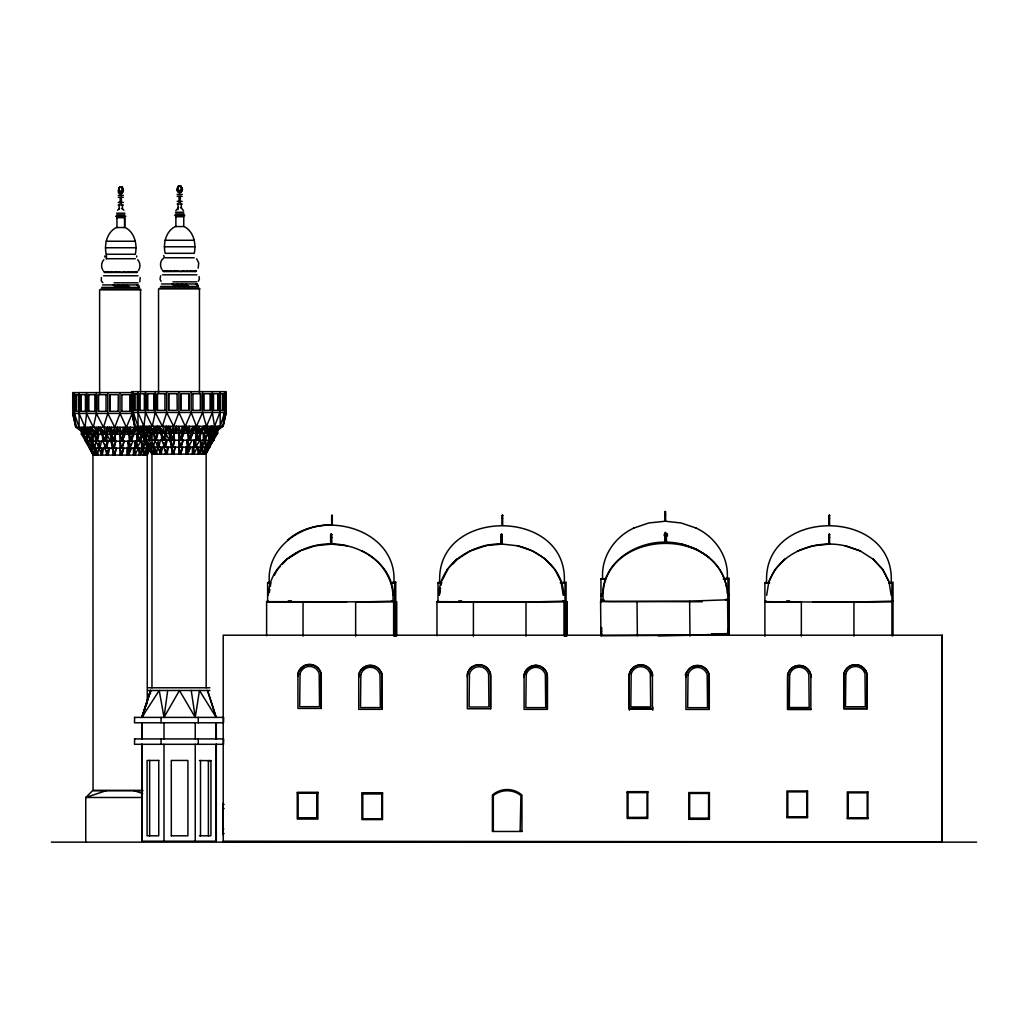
<?xml version="1.0" encoding="UTF-8"?>
<svg xmlns="http://www.w3.org/2000/svg" width="1028" height="1028" viewBox="0 0 1028 1028"><rect width="100%" height="100%" fill="white"/><g stroke="black" fill="none" stroke-linecap="round" stroke-linejoin="round"><path stroke-width="1.5" d="M89.976 438.416L89.976 441.192L94.679 448.131L95.887 441.192M94.19 445.355L94.679 448.131L92.726 441.192L92.726 434.253L91.351 441.192L87.598 434.253M107.426 434.253L107.426 427.314L113.221 441.192L117.41 427.314L122.191 441.192L127.511 427.314L130.993 441.192L137.161 427.314L139.05 441.192L142.211 434.253M123.116 427.314L122.191 441.192L127.511 427.314L130.993 441.192L132.663 435.641M137.148 434.253L137.161 427.314L133.075 434.253M137.251 441.192L137.264 434.253L139.063 428.702M140.836 441.192L140.849 435.641L140.849 441.192L136.84 448.131L135.246 441.192L134.886 455.07L138.42 448.131M148.893 436.065L148.893 440.228L153.583 447.167L154.791 440.228M153.583 447.167L151.643 440.228L151.643 433.289L150.268 440.228L146.503 433.289M166.343 433.289L166.343 426.35L172.139 440.228L176.315 426.35L181.095 440.228L186.428 426.35L189.91 440.228L196.065 426.35L197.967 440.241L204.521 426.35L204.726 433.289L211.948 426.35M182.033 426.35L181.095 440.228L186.428 426.35L189.91 440.228L191.992 433.289L196.065 426.35L195.744 447.167L199.766 440.228L199.766 434.677L199.753 440.228M204.045 426.35L197.98 433.289L198.43 426.35L196.168 433.289L196.168 440.228L196.065 426.35M211.228 433.289L211.241 426.35L206.114 433.289M215.739 433.289L215.739 427.738M217.743 427.738L217.743 433.289L140.361 433.289L144.575 440.228L144.755 436.065M117.398 434.253L117.41 427.314L113.221 441.192L107.426 427.314L104.727 441.192L98.328 427.314L97.275 441.192L90.695 427.314L90.695 434.253M176.302 433.289L176.315 426.35L172.139 440.228L166.343 426.35L163.645 440.228L157.245 426.35L156.179 440.228L149.613 426.35L149.613 433.289M210.599 437.453L210.586 440.228L206.153 447.167L205.382 440.228L205.382 447.167L202.991 454.119L202.31 447.167L202.31 454.119M942.111 842.15L942.239 635.201L223.217 635.201L223.217 842.15M520.129 831.266L520.926 795.531A22.205 22.205 0 0 0 493.324 795.531L493.324 831.266M665.45 536.693L665.296 543.247L666.594 543.221L666.298 536.68A1.619 1.619 0 0 0 666.658 533.712L666.35 533.596A1.298 1.298 0 0 1 666.889 535.575A1.298 1.298 0 0 1 664.82 535.588A1.298 1.298 0 0 1 665.36 533.596L665.026 533.725A1.619 1.619 0 0 0 665.45 536.693L666.298 536.68M146.105 455.07L146.105 450.906L146.336 455.07L149.523 448.131L89.385 448.131L93.162 455.07L93.252 452.294M147.094 452.294L147.004 455.07L150.769 448.131M152.157 451.331L152.067 454.119L148.302 447.167L148.302 444.392M209.686 444.392L209.686 447.167L205.908 454.119L205.998 451.331M205.394 449.943L205.253 454.119L208.98 447.167M89.796 443.967L89.642 448.131L85.375 441.192L145.822 441.192M148.662 444.392L148.559 447.167L144.28 440.228L144.28 437.453M108.325 448.131L108.043 455.07L104.65 448.131M167.243 447.167L166.96 454.119L163.568 447.167L163.555 443.004M137.469 445.355L136.84 448.131L137.264 434.253L139.05 441.192L141.556 434.253L81.443 434.253L85.658 441.192L85.838 437.029M99.241 427.314L104.727 434.253L105.074 427.314M158.145 426.35L163.645 433.289L163.992 426.35M196.387 444.392L195.744 447.167L194.163 440.228L193.804 454.119L197.337 447.167M197.993 454.119L197.993 447.167L199.085 454.119L200.511 447.167L200.511 440.228L201.732 447.167L203.351 440.228L203.351 433.289L204.739 440.228L211.241 426.35L209.738 440.228L213.773 433.289M141.08 431.94L139.063 434.253L139.422 428.702M124.414 434.253L124.992 427.314M183.331 433.289L183.896 426.35L181.095 433.289L178.833 426.35L178.859 454.119M121.021 193.752C114.455 194.202 122.139 182.907 118.978 188.471M121.921 187.083C124.272 188.638 123.784 193.842 120.52 193.752L118.978 191.992L118.773 188.728M122.769 190.129C121.638 194.96 117.115 189.332 120.109 187.083M121.42 187.083C125.544 192.686 115.47 193.136 119.608 187.083M180.838 186.119C185.734 195.346 172.524 193.482 178.525 186.119M180.542 185.875C183.177 187.289 178.435 195.795 177.677 187.764M181.673 189.178L180.838 190.822L179.425 191.182L178.178 189.178L178.654 186.556M180.401 185.85C187.25 191.658 174.58 196.836 178.152 186.556M107.426 427.314L106.488 448.131L102.646 441.192L102.633 435.641M165.971 430.514L165.405 447.167L161.563 440.228L161.55 433.289L159.725 427.738M104.843 255.921L104.843 257.064M95.051 449.519L94.512 455.07L90.413 448.131L90.413 445.355M136.698 257.064L136.698 255.921M153.969 448.555L153.429 454.119L149.33 447.167L149.33 444.392M144.344 452.294L144.074 455.07L148.006 448.131M203.261 451.331L202.991 454.119L206.924 447.167M223.115 426.35L226.211 412.459L226.211 391.642L131.648 391.642L131.648 412.459L134.745 426.35L223.115 426.35L224.605 412.459L224.605 391.642M91.788 442.58L91.171 448.131L86.532 441.192L86.532 438.416M148.328 445.355L147.235 448.131L147.544 445.355M150.538 443.004L150.088 447.167L145.449 440.228L145.449 436.065M206.461 444.392L206.153 447.167L208.864 440.228L208.864 433.289L212.796 426.35L210.354 431.901M86.583 392.606L86.583 413.423L85.041 427.314L79.066 413.423L79.066 392.606M145.501 391.642L145.501 412.459L143.959 426.35L137.983 412.459L137.983 391.642M125.506 227.663C134.822 232.649 137.392 244.6 135.323 254.263L106.218 254.263C104.136 244.6 106.719 232.649 116.035 227.663M184.423 226.7C193.727 231.685 196.309 243.649 194.241 253.312L165.135 253.312C163.054 243.649 165.636 231.685 174.94 226.7M223.513 421.724L223.873 418.64M83.114 434.253L87.406 441.192L88.254 434.253L85.709 428.702M144.614 427.738L147.158 433.289L146.31 440.228L142.031 433.289M208.864 433.289L209.738 440.228L210.085 437.453M207.682 690.482L216.188 717.39L199.471 690.482L195.243 717.39L179.463 690.482L164.005 717.39L167.68 690.482M98.675 448.131L97.609 455.07L93.458 448.131L93.458 445.355L93.471 448.131M157.58 447.167L156.513 454.119L152.362 447.167L152.375 443.004L152.388 447.167M140.592 452.294L140.168 455.07L144.036 448.131M199.085 454.119L202.94 447.167L199.085 454.119L199.509 451.331M268.385 595.148C269.22 563.678 301.487 543.555 330.63 543.94L331.787 544.056L331.787 534.419L330.63 534.419M269.375 592.346L269.837 589.404M270.313 586.448L270.788 583.506M438.75 595.148C439.586 563.665 471.852 543.581 500.983 543.928L502.152 544.056L502.152 534.419L500.983 534.29L500.983 543.928L517.611 545.804M602.716 593.374C603.552 561.892 635.818 541.782 664.962 542.154L665.604 542.129L665.604 532.504M766.682 595.289L768.803 581.899L775.022 569.551L784.917 558.936M204.045 429.126L204.521 426.35L199.766 433.289M143.547 443.967L142.815 448.131L146.464 442.348M202.22 444.392L201.732 447.167L206.101 440.228M115.971 448.131L114.686 455.07L112.001 448.131L112.013 441.192L113.98 448.131L115.971 441.192M174.888 447.167L173.591 454.119L170.918 447.167L170.931 440.228L172.897 447.167L174.888 440.228M109.135 427.314L113.221 434.253L114.532 427.314M168.039 426.35L172.126 433.289L173.449 426.35M208.119 433.289L204.739 440.228L205.561 436.065M98.302 443.967L98.302 448.131L102.222 455.07L103.61 448.131M157.22 443.004L157.22 447.167L161.139 454.119L162.527 447.167M135.439 452.294L134.886 455.07L133.473 448.131L133.473 455.07M194.356 451.331L193.804 454.119L192.39 447.167L192.39 454.119M130.993 441.192L132.432 434.253M189.91 440.228L191.337 433.289M96.375 392.606L96.375 413.423L93.355 427.314L86.583 413.423M155.292 391.642L155.292 412.459L152.272 426.35L145.501 412.459M298.133 818.224L298.133 793.205L317.138 793.205L317.138 818.224L298.133 818.224L317.061 818.159L316.92 793.23M362.781 818.751L362.781 793.732L381.786 793.732L381.786 818.751L362.781 818.751L381.786 818.751M628.018 817.581L628.018 792.562L647.023 792.562L647.023 817.581L628.018 817.581L646.818 817.504M689.672 818.481L708.678 818.481L708.678 793.449L689.672 793.449L689.672 818.481L708.678 818.481M787.808 816.887L787.808 791.868L806.813 791.868L806.813 816.887L787.808 816.887L806.736 816.81M848.216 817.787L867.195 817.864L867.195 792.832L848.19 792.832L848.19 817.864L867.195 817.864M101.476 441.192L99.896 448.131L95.488 441.192L95.475 435.641M140.849 431.94L139.063 434.253L140.322 428.702M160.381 440.228L158.813 447.167L154.406 440.228L154.38 434.677M203.326 426.35L197.98 433.289L199.548 426.35M109.662 448.131L108.043 455.07L107.066 450.906M144.434 441.192L142.815 448.131L141.594 441.192L141.594 448.131L140.168 455.07L139.088 448.131L139.088 455.07M168.579 447.167L166.96 454.119L166.305 451.331M130.209 448.131L128.59 455.07L126.945 448.131L126.945 455.07M185.862 454.119L185.862 447.167L187.507 454.119L188.805 448.555M110.973 441.192L109.803 427.314L113.221 434.253L114.866 427.314L115.457 441.192L113.98 448.131L106.809 434.253L104.727 441.192L103.057 435.641M169.89 440.228L168.721 426.35L172.126 433.289L173.783 426.35L174.374 440.228L172.897 447.167L165.714 433.289L163.645 440.228L161.55 433.289L157.245 426.35L157.258 433.289M116.421 448.131L114.686 455.07L112.926 448.131L112.926 455.07M123.45 448.131L121.702 455.07L119.942 448.131L121.702 455.07L123.9 448.131M175.338 447.167L173.591 454.119L171.843 447.167L171.843 454.119M182.367 447.167L180.62 454.119L178.859 447.167L180.62 454.119L182.817 447.167M99.048 434.253L97.275 441.192L95.835 435.641M139.05 441.192L140.129 437.029M196.168 433.289L197.967 440.228L199.406 434.677M208.029 428.663L204.726 433.289L206.564 426.35M108.325 441.192L106.488 448.131L105.743 445.355M167.243 440.228L165.405 447.167L164.287 443.004M130.813 443.967L129.708 448.131L127.87 441.192L128.59 455.07L131.558 448.131M189.358 444.392L188.625 447.167L186.775 440.228L187.507 454.119L190.476 447.167L187.507 454.119M214.531 433.289L212.642 440.228L212.346 433.289L215.07 427.738M119.942 441.192L121.934 448.131L123.514 442.58M182.817 440.228L180.851 447.167L178.846 440.228M198.186 268.154L198.725 262.962L196.566 258.735M101.361 277.496L101.322 281.004L102.826 282.687M107.786 392.606L107.786 413.423L103.494 427.314L96.375 413.423M166.69 391.642L166.69 412.459L162.398 426.35L155.292 412.459M224.605 412.459L220.249 426.35L219.876 391.642M143.612 714.704L141.941 717.39L150.448 690.482L150.448 693.643M141.941 717.39L150.615 690.482L141.825 717.39L159.224 690.482L164.005 717.39M141.825 717.39L150.782 690.482M210.29 429.126L211.241 426.35M213.541 437.453L213.541 440.228L215.803 433.289M121.934 448.131L124.414 441.192M183.331 440.228L180.851 447.167L178.859 440.228M197.967 440.241L200.46 433.289M214.659 434.677L212.642 440.228L217.024 433.289M215.173 433.289L216.715 429.126M120.019 392.606L120.019 413.423L114.75 427.314L107.786 413.423M178.923 391.642L178.923 412.459L173.655 426.35L166.69 412.459M219.876 412.459L214.556 426.35L212.359 412.459L212.359 391.642M209.738 440.228L211.858 434.677M119.955 455.07L119.916 427.314L122.191 434.253L124.427 428.702M132.252 392.606L72.731 392.606L72.731 413.423L132.252 413.423L126.367 427.314L120.019 413.423M191.169 391.642L191.169 412.459L185.271 426.35L178.923 412.459M212.359 412.459L206.448 426.35L202.567 412.459L202.567 391.642M202.567 412.459L196.464 426.35L191.169 412.459M133.075 441.192L129.708 448.131L128.898 434.253L130.068 427.314L130.993 434.253L134.064 427.314M191.992 440.228L188.625 447.167L187.816 433.289L188.972 426.35L189.897 433.289L192.968 426.35M175.865 210.65L178.499 207.463M122.191 434.253L125.313 427.314M181.095 433.289L184.23 426.35M149.613 449.519L147.004 455.07L147.043 452.294M205.818 451.331L205.908 454.119L209.172 447.167M274.476 575.166L277.239 569.679L280.207 566.505M442.066 580.653L447.591 569.679M768.803 582.028C779.751 552.113 815.5 539.07 845.029 545.804M177.895 187.52L178.821 185.875M204.726 433.289L208.376 426.35M205.06 448.555L205.253 454.119L208.44 447.167L208.453 441.616L208.71 447.167L212.333 440.228L212.346 433.289M139.834 281.749L140.181 277.496M213.117 440.228L209.429 447.167L209.506 444.392L209.429 447.167L213.696 440.228L213.696 437.453M146.336 455.07L150.062 448.131M130.646 427.314L130.993 434.253L134.797 427.314M189.55 426.35L189.897 433.289L192.943 427.738M138.51 270.518C140.618 267.28 140.463 262.487 137.662 259.698M160.676 275.812L159.995 279.192L161.139 281.351M213.413 440.228L217.628 433.289M208.71 447.167L212.937 440.228M104.869 271.585L104.984 272.433L104.021 271.585L104.856 272.433L136.673 272.433L137.212 271.585M163.786 270.621L163.889 271.482L162.938 270.621L163.889 271.482L195.577 271.482L196.13 270.621M139.063 434.253L140.566 431.94M197.98 433.289L200.987 428.663M130.993 434.253L135.76 427.314M189.897 433.289L194.677 426.35M214.736 426.35L210.573 432.133L212.256 429.82M210.599 433.289L214.03 428.663M117.59 210.213L119.582 208.414M103.879 259.698C101.078 262.487 100.924 267.28 103.031 270.518M198.237 281.351L199.381 279.192L199.098 276.532M331.646 525L331.646 515.349L332.301 515.349L332.301 525L331.646 524.987C299.983 524.062 265.905 548.849 269.4 582.966M282.186 564.372L287.133 559.078L300.022 550.918L287.133 559.078M447.09 569.551L456.972 558.936M452.538 564.372L457.486 559.078L470.374 550.931L485.396 545.817M214.826 430.976L219.208 426.35M136.673 272.433L137.521 271.585L136.544 272.433L136.673 271.585L135.349 272.433L134.745 271.585L133.152 272.433L131.867 271.585L130.119 272.433L128.23 271.585L126.431 272.433L124.092 271.585L122.371 272.433L115.419 271.585L114.211 272.433L111.487 271.585L110.651 272.433L108.184 271.585L107.799 272.433L105.743 271.585L105.82 272.433L104.329 271.585L104.856 272.433M195.577 271.482L196.425 270.621L195.461 271.482L195.59 270.621L194.253 271.482L193.662 270.621L192.069 271.482L190.784 270.621L189.023 271.482L187.147 270.621L185.348 271.482L182.997 270.621L181.288 271.482L174.336 270.621L173.115 271.482L170.404 270.621L169.569 271.482L167.101 270.621L166.703 271.482L164.66 270.621L164.724 271.482L163.234 270.621L163.773 271.482M217.114 426.35L209.738 433.289L218.36 426.35M214.993 431.554L222.074 426.35M216.998 430.681L222.96 426.35L226.211 412.459L131.648 412.459L134.886 426.35L133.255 412.459L133.255 391.642M287.634 540.008C323.704 508.282 397.836 529.484 393.891 582.966L391.771 582.94M633.839 528.071C614.346 537.079 600.699 557.382 602.716 579.162L604.837 579.149M163.927 258.028C159.97 260.2 159.636 266.046 161.949 269.554M121.124 193.637L122.55 191.992L122.332 189.435M178.255 186.222L178.962 185.85M178.756 186.222L179.463 185.85M725.524 599.761L728.698 599.761L729.058 633.903L689.981 635.24L600.943 635.767L600.583 601.624L601.688 601.072M600.943 635.767L602.035 635.201M600.583 601.624L689.621 601.11L728.698 599.761M267.627 601.547L267.627 582.722L268.732 582.169M266.612 635.792L266.612 601.65L267.704 601.11M267.126 601.791L268.218 601.239M394.649 582.747L395.741 582.195L395.741 635.535L394.649 636.088L394.649 582.747L391.488 582.786M355.649 636.203L355.649 602.061L394.726 601.136L391.552 601.097M394.148 601.817L395.24 601.264L395.24 635.407L394.148 635.959M395.15 602.087L396.243 601.534L396.243 635.677M437.992 601.547L437.992 582.722L439.084 582.169M436.977 635.792L436.977 601.65L438.069 601.11M437.491 601.791L438.583 601.239M394.726 635.265L393.634 635.818L393.634 601.688M560.26 582.799L566.107 582.195L566.017 636.358M600.943 602.562L600.943 578.918L602.035 578.366M436.977 601.65L526.015 602.061L565.079 601.136M564.5 601.817L565.593 601.264L565.593 635.407L564.5 635.959M565.503 602.087L566.608 601.534L566.608 635.677M566.017 602.215L567.109 601.663L567.109 635.805M600.943 594.595L602.035 594.043M600.943 596.356L602.035 595.803M602.035 599.324L600.943 599.877L604.104 599.902M565.079 635.265L563.986 635.818L563.986 601.688M566.107 635.535L565.014 636.088L565.014 582.747M600.943 628.738L602.035 628.185M600.943 630.498L602.035 629.946M600.943 632.259L602.035 631.719M602.035 633.454L600.943 634.006L600.943 627.388M723.211 578.995L729.058 578.404L729.058 633.492L712.134 634.199M727.952 594.621L729.058 594.068M727.952 596.381L729.058 595.829M727.952 599.902L729.058 599.35L725.884 599.311M764.909 636.332L764.909 582.722L766.001 582.169M766.001 601.11L764.909 601.65L801.339 602.048L801.339 636.191M764.909 601.791L766.001 601.239M727.952 628.763L729.058 628.211M727.952 630.524L729.058 629.971M727.952 632.297L729.058 631.745M888.757 582.786L893.024 582.195L893.024 635.805M893.024 601.136L853.947 602.061L766.682 601.894M891.931 601.817L893.024 601.264M893.024 635.265L891.931 635.818L891.931 582.747M301.525 550.404L315.031 545.817L331.787 544.069M633.839 528.058L648.848 522.956L665.604 521.183L665.604 511.546L664.962 511.687M797.805 550.918L812.814 545.817L829.57 544.069L829.57 534.29M106.385 790.609L85.761 797.484L85.761 842.15M223.05 841.932L942.239 841.881L223.217 841.187M484.882 545.688L502.152 544.069M381.786 793.732L381.709 818.686M708.678 793.449L708.6 818.404M223.821 829.108L223.204 829.146M222.973 829.467L223.204 829.467M223.821 833.335L223.204 833.374M223.821 833.798L223.204 833.836M658.1 635.818L689.981 635.24L689.621 601.11M288.277 600.892L291.438 600.866M458.642 600.892L461.803 600.866M786.574 600.892L789.735 600.866M175.878 216.715L175.878 226.571M116.961 217.679L116.961 227.535M441.886 582.94L439.766 582.966C434.831 506.727 569.204 506.701 564.256 582.966L562.136 582.94M768.803 582.94L766.682 582.966C761.748 506.727 896.108 506.701 891.173 582.966L889.053 582.94M268.385 601.894L346.744 601.83M438.75 601.894L563.228 601.894M702.175 601.753L611.48 601.47A62.695 0.655 0.1 0 1 603.218 601.136C597.396 531.489 714.331 522.211 726.719 587.785M122.782 189.319L121.625 186.839M182.277 189.28L181.673 187.764M123.36 190.231L122.293 187.507M179.052 192.789L180.324 192.789M120.135 193.752L121.407 193.752M177.137 194.382L182.226 194.382M118.233 195.333L123.309 195.333M177.137 196.309L182.226 196.309M118.233 197.273L123.309 197.273M177.137 201.411L182.226 201.411M118.233 202.375L123.309 202.375M177.137 204.058L182.226 204.058M118.233 205.009L123.309 205.009M175.557 212.256L183.806 212.256M116.639 213.207L124.902 213.207M175.582 213.901L183.781 213.901L183.729 226.571L175.608 226.571M116.678 214.865L124.863 214.865M174.554 215.315L184.809 215.315M115.637 216.266L125.891 216.266M175.582 216.715L183.781 216.715M116.678 217.679L124.863 217.679M116.704 227.535L124.838 227.535L124.825 218.026M165.11 240.269L194.253 240.269M106.192 241.233L135.349 241.233M164.364 246.784L194.999 246.784M105.447 247.748L136.082 247.748M165.367 257.758L194.215 257.758M106.244 258.722L135.298 258.722M162.463 274.823L196.901 274.823M103.545 275.787L137.996 275.787M172.961 281.852L196.554 281.852M114.057 282.816L138.073 282.816M161.486 283.972L197.402 283.972M102.582 284.923L138.497 284.923L139.435 287.39L101.656 287.39M160.574 286.426L198.34 286.426L197.299 283.972M159.854 288.007L199.098 288.007M100.937 288.971L140.193 288.971M199.985 288.894L158.53 288.894L158.53 392.786M141.067 289.857L99.626 289.857L99.626 393.75M133.139 393.724L131.892 393.724L131.892 410.378L133.139 410.378M138.42 393.724L133.987 393.724L133.987 410.378L138.42 410.378M165.431 393.724L157.04 393.724L157.04 410.378L165.431 410.378M177.227 393.724L168.566 393.724L168.566 410.378L177.227 410.378L177.06 393.724M192.429 393.724L200.82 393.724L200.82 410.378L192.429 410.378M224.721 393.724L225.967 393.724L225.967 410.378L224.721 410.378M86.429 394.688L80.223 394.688L80.223 411.341L86.429 411.341M95.643 394.688L88.087 394.688L88.087 411.341L95.643 411.341M106.514 394.688L98.123 394.688L98.123 411.341L106.514 411.341M121.728 394.688L130.376 394.688L130.376 411.341L121.728 411.341M74.234 411.341L72.988 411.341L72.988 394.688L74.234 394.688L74.106 411.341M118.31 411.341L109.649 411.341L109.649 394.688L118.31 394.688L118.143 411.341M74.35 392.606L74.35 413.423L75.969 427.314L72.731 413.423L75.828 427.314L137.546 427.314M144.28 440.228L213.696 440.228M148.302 447.167L209.686 447.167M151.617 454.119L206.371 454.119M92.7 455.07L147.454 455.07M664.962 514.642L665.604 514.655M331.646 515.478L332.301 515.465M502.011 515.465L502.653 515.478M828.928 515.465L829.57 515.478M331.646 518.446L332.301 518.446M502.011 518.446L502.653 518.446M828.928 518.446L829.57 518.446M665.604 532.62L664.962 532.504L664.962 542.141C694.106 541.743 726.359 561.892 727.194 593.374M828.928 534.419L829.57 534.419M331.144 534.534L331.787 534.547M501.497 534.534L502.152 534.547M828.928 534.534L829.57 534.547M664.962 535.601L665.604 535.588M330.63 537.374L331.787 537.515M500.983 537.387L501.638 537.374M501.497 537.515L502.152 537.515M664.962 542.141L665.604 542.141M828.928 543.928L829.57 544.056M812.814 601.83L891.173 601.894M266.612 601.65L392.876 601.894C394.893 580.1 381.234 559.836 361.753 550.802M711.633 633.89L729.058 633.903M148.263 687.783L209.866 687.783M148.263 690.482L209.866 690.482M631.179 708.485L651.045 708.485M652.433 708.652L629.072 708.652L629.072 676.527A11.681 11.681 0 0 1 640.752 664.846A11.681 11.681 0 0 1 652.433 676.527M810.938 709.269L787.564 709.269L787.564 677.144A11.681 11.681 0 0 1 799.244 665.45A11.681 11.681 0 0 1 810.938 677.144M134.488 717.39L223.654 717.39L223.513 722.774L134.488 722.774L134.617 717.39M134.488 738.926L223.654 738.926L223.513 744.298L134.488 744.298L134.617 738.926M199.445 835.803L210.933 835.803L210.933 760.656L208.376 760.656L208.376 835.803M142.16 790.468L93.06 790.468L92.931 452.294M143.033 790.609L92.636 790.609L85.761 797.484L141.71 797.484M627.144 792.305L647.769 792.305M297.259 792.948L317.87 792.948M361.907 793.475L382.532 793.475M942.239 799.347L942.239 830.778M223.217 803.228L223.217 834.672M223.204 804.127L223.821 804.14M223.204 804.449L223.821 804.5M223.217 806.736L223.217 833.49M223.204 808.342L223.821 808.355M223.204 808.818L223.821 808.818M786.921 817.08L807.545 817.08M847.303 818.057L867.928 818.057M688.773 818.673L709.397 818.673M171.278 835.803L187.918 835.803L187.918 760.45L171.278 760.45L171.329 835.803M51.4 842.15L976.6 842.15M725.074 579.149L727.194 579.162C729.212 557.382 715.565 537.079 696.085 528.071M725.884 578.366L729.058 578.404M600.943 578.918L605.698 578.97M764.909 582.722L769.664 582.773M392.58 582.169L395.741 582.195M437.992 582.722L441.166 582.76M267.627 582.722L270.801 582.76M562.432 601.239L565.593 601.264M199.445 760.54L210.933 760.656M347.258 545.804L331.144 544.082L331.144 534.419M179.9 185.85L181.468 187.52M133.871 790.609L142.712 793.552M860.05 550.918L845.029 545.688L860.05 550.79L872.939 559.078M696.085 528.058L681.063 522.956L664.962 521.209L664.962 511.546M681.063 543.902L696.085 549.016L708.973 557.15M121.484 186.813L122.191 187.186M545.521 559.065L532.62 550.918L517.097 545.662C540.702 550.88 563.254 569.64 563.742 595.289M180.877 207.463L183.498 210.65M121.959 208.414L123.951 210.213M941.931 841.932L942.239 635.201M135.015 426.35L140.99 430.681M76.111 427.314L83.268 432.518M137.084 427.211L140.63 429.82M76.997 427.314L81.713 430.783M137.187 426.35L144.036 431.554M78.282 427.314L86.262 433.379M142.288 426.35L150.268 433.289L148.058 426.35M83.371 427.314L91.363 434.253L88.704 430.783M174.863 286.426L172.151 283.972L179.579 286.426L176.675 283.972L184.282 286.426L181.391 283.972L188.677 286.426L185.978 283.972M115.958 287.39L113.234 284.923L120.662 287.39L117.77 284.923L125.365 287.39L122.473 284.923L129.759 287.39L127.061 284.923M81.032 428.303L86.339 433.263M145.077 428.329L150.268 433.289L146.04 426.35M91.363 434.253L84.09 427.314L86.069 431.477M149.343 426.35L156.179 433.289L155.215 426.35M90.438 427.314L97.262 434.253L96.311 427.314M195.975 283.972L198.34 286.426M137.058 284.923L139.435 287.39M138.831 427.34L141.697 430.308M78.963 427.314L82.793 431.272M164.506 257.463L163.696 255.535M891.173 595.289L889.053 581.899L882.834 569.538L872.939 558.924L882.834 569.679M545.007 558.924L554.889 569.551L561.108 581.899L563.228 595.148M149.818 426.35L156.179 433.289L153.468 426.35M90.901 427.314L97.262 434.253L94.563 427.314M140.643 426.35L144.421 430.976M81.739 427.314L85.504 431.94M146.721 428.663L150.268 433.289M152.838 428.663L156.179 433.289L149.613 426.35L150.268 440.228L147.158 433.289M94.756 430.783L97.262 434.253L90.695 427.314L91.351 441.192L88.254 434.253M145.616 428.663L148.893 433.289L145.745 427.738M87.521 430.783L89.976 434.253L87.611 430.089M154.38 433.289L149.613 426.35L150.422 429.126M95.475 434.253L90.695 427.314L91.505 430.089M143.085 429.82L144.665 432.133L143.252 429.82M84.167 430.783L85.748 433.096L84.335 430.783M140.952 433.289L142.417 435.602M143.881 437.915L145.346 440.228M160.728 428.663L163.645 433.289L163.015 426.35M101.811 429.627L104.727 434.253L104.098 427.314M159.379 426.35L163.645 433.289M100.461 427.314L104.727 434.253M145.038 440.228L148.572 446.011M87.123 427.314L90.657 433.096M148.996 447.167L152.735 454.119L152.748 451.331M90.091 448.131L93.073 453.682M144.871 440.228L148.559 447.167L148.456 444.392L148.469 447.167M85.954 441.192L89.642 448.131L89.539 445.355M147.094 443.004L148.546 445.779M882.834 569.551L889.053 581.899M143.008 426.35L144.331 429.126M148.816 447.167L152.067 454.119L151.977 451.331M89.899 448.131L93.162 455.07M143.869 434.677L146.31 440.228L145.102 433.289M86.172 438.416L87.406 441.192L87.059 438.416M147.171 440.228L150.088 447.167L149.78 444.392M88.254 441.192L91.171 448.131L90.875 445.355M132.252 413.423L133.319 416.199M150.846 447.167L153.429 454.119L153.159 451.331M91.929 448.131L94.512 455.07L94.242 452.294M141.735 429.126L143.252 433.289M82.317 428.702L84.347 434.253M143.136 436.065L144.575 440.228L142.943 433.289M84.219 437.029L85.658 441.192L85.542 438.416M133.255 412.459L138.022 426.35L137.983 412.459M74.35 413.423L79.117 427.314L79.066 413.423M207.36 690.482L216.188 717.39M100.808 428.702L102.633 434.253L98.328 427.314L98.341 434.253M89.153 427.314L90.914 432.865M161.64 433.289L163.645 440.228M102.723 434.253L104.727 441.192M170.25 426.35L172.126 433.289M111.332 427.314L113.221 434.253M155.1 436.065L156.179 440.228L157.965 433.289L157.245 426.35M211.293 436.065L212.346 440.228M154.791 447.167L156.513 454.119L156.089 451.331M95.887 448.131L97.609 455.07L97.172 452.294M84.026 434.253L85.658 441.192M158.171 444.392L158.813 447.167L157.952 440.228M98.945 443.967L99.896 448.131L99.048 441.192M160.574 451.331L161.139 454.119L160.407 447.167L161.139 454.119M101.656 452.294L102.222 455.07L101.489 448.131L102.222 455.07M90.811 438.416L91.351 441.192M87.406 441.192L85.285 428.702M170.969 433.289L172.139 440.228M112.052 434.253L113.221 441.192M393.39 595.289C392.542 563.55 359.89 543.606 330.63 543.94L330.63 534.29M191.247 690.482L195.243 717.39M146.773 443.967L147.235 448.131M134.411 423.266L134.745 426.35M75.172 421.133L75.828 427.314M204.739 440.228L204.521 426.35M727.593 600.326L727.952 634.469M637.013 601.65L637.373 635.779M143.984 427.738L143.997 433.289M85.067 428.702L85.093 434.253M140.245 429.126L140.245 433.289M137.264 434.253L137.264 441.192M135.246 441.192L135.259 448.131M81.328 430.089L81.328 434.253M853.947 602.061L853.947 636.203M828.928 534.29L828.928 544.069M727.952 578.944L727.952 599.35M709.114 709.436L709.114 674.291A12.002 12.002 0 0 0 685.92 674.291L685.92 709.436L709.281 709.436L709.281 677.311A11.681 11.681 0 0 0 697.601 665.63A11.681 11.681 0 0 0 685.92 677.311M689.981 635.24L689.981 636.203M652.806 707.174L652.806 710.232M629.432 707.174L629.432 710.232M547.281 709.371L547.281 674.227A12.002 12.002 0 0 0 524.087 674.227L524.087 709.371L547.449 709.371L547.449 677.246A11.681 11.681 0 0 0 535.768 665.566A11.681 11.681 0 0 0 524.087 677.246M526.015 602.061L526.015 636.203M501.638 534.29L501.497 544.069M490.536 708.755L490.536 673.597A12.002 12.002 0 0 0 467.329 673.597L467.329 708.755L490.703 708.755L490.703 676.63A11.681 11.681 0 0 0 479.009 664.936A11.681 11.681 0 0 0 467.329 676.63M473.407 602.048L473.407 636.191M396.744 635.805L396.744 601.663L395.651 602.215L395.651 636.358M381.941 709.333L381.941 674.175A12.002 12.002 0 0 0 358.733 674.175L358.733 709.333L382.108 709.333L382.108 677.208A11.681 11.681 0 0 0 370.414 665.514A11.681 11.681 0 0 0 358.733 677.208M331.273 534.29L331.273 543.928M321.121 708.433L321.121 673.276A12.002 12.002 0 0 0 297.927 673.276L297.927 708.433L321.289 708.433L321.289 676.308A11.681 11.681 0 0 0 309.608 664.628A11.681 11.681 0 0 0 297.927 676.308M303.042 602.048L303.042 636.191M224.849 393.724L224.849 410.378M222.716 393.724L222.716 410.378M217.73 393.724L217.73 410.378M216.304 722.774L216.304 738.926M216.304 744.298L216.304 841.187L141.825 841.187L141.825 744.298M216.188 722.774L216.188 738.926M216.188 744.298L216.188 841.187M210.097 393.724L210.097 410.378M206.165 454.119L206.165 687.783M206.14 449.943L206.14 454.119M205.947 451.331L205.947 454.119M205.022 449.943L205.022 454.119M200.511 760.527L200.511 835.803M200.344 393.724L200.344 410.378M199.445 288.894L199.445 392.786M198.275 717.39L198.275 722.774M198.275 738.926L198.275 744.298M195.243 722.774L195.243 738.926M195.243 744.298L195.243 841.187M194.163 440.228L194.163 447.167M192.917 393.724L192.917 410.378M189.126 393.724L189.126 410.378M186.428 426.35L186.428 433.289M181.339 204.058L181.339 208.273M180.799 393.724L180.799 410.378M180.324 196.309L180.324 202.503M179.052 196.309L179.052 202.503M178.024 204.058L178.024 209.686M168.733 393.724L168.733 410.378M165.328 449.943L165.328 454.119M164.943 393.724L164.943 410.378M164.005 722.774L164.005 738.926M164.005 744.298L164.005 841.187M161.062 717.39L161.062 722.774M161.062 738.926L161.062 744.298M159.725 449.943L159.725 454.119M157.515 393.724L157.515 410.378M155.446 451.331L155.446 454.119M153.789 393.724L153.789 410.378M151.964 454.119L151.964 687.783M151.643 433.289L151.643 440.228M149.638 760.45L149.638 835.803M147.762 393.724L147.762 410.378M147.222 452.294L147.261 703.807M146.464 443.967L146.464 448.131L144.074 455.07L143.393 448.131L143.393 455.07M141.941 722.774L141.941 738.926M141.941 744.298L141.941 841.187M141.825 722.774L141.825 738.926M140.72 427.738L140.72 433.289M140.528 289.857L140.528 392.143M140.129 393.724L140.129 410.378M137.264 393.724L137.264 410.378M135.143 393.724L135.143 410.378M133.01 393.724L133.01 410.378M130.222 394.688L130.222 411.341M127.511 427.314L127.511 434.253M124.529 218.026L124.529 227.535M122.422 205.009L122.422 209.237M121.895 394.688L121.895 411.341M121.407 197.273L121.407 203.467M120.135 197.273L120.135 203.467M119.12 205.009L119.12 209.237M109.816 394.688L109.816 411.341M106.398 254.263L106.398 258.722M106.411 450.906L106.411 455.07M106.038 394.688L106.038 411.341M104.638 443.967L104.638 448.131M100.821 450.906L100.821 455.07M98.598 394.688L98.598 411.341M96.529 452.294L96.529 455.07M94.884 394.688L94.884 411.341M93.844 452.294L93.844 455.07M92.726 434.253L92.726 441.192M88.845 394.688L88.845 411.341M85.44 394.688L85.44 411.341M81.816 428.702L81.816 434.253M81.225 394.688L81.225 411.341M76.239 394.688L76.239 411.341M864.895 670.205A12.002 12.002 0 0 1 866.347 672.376M301.037 669.87A12.002 12.002 0 0 1 302.926 668.046M361.676 670.217A12.002 12.002 0 0 1 373.485 666.195M524.55 674.407A12.002 12.002 0 0 1 538.749 665.759M651.688 672.633A12.002 12.002 0 0 1 652.626 675.088M691.42 667.429A12.002 12.002 0 0 1 699.117 666.594M367.947 666.594A11.681 11.681 0 0 1 373.986 666.594M381.08 672.029A11.681 11.681 0 0 1 382.249 674.843M469.552 668.74A11.681 11.681 0 0 1 471.968 666.876M524.948 674.407A11.681 11.681 0 0 1 539.25 666.144M651.238 672.261A11.681 11.681 0 0 1 652.407 675.088M685.303 675.242A11.681 11.681 0 0 1 686.473 672.415M864.034 669.588A11.681 11.681 0 0 1 865.897 672.004M300.035 673.738L299.675 706.686L319.541 706.686L319.181 673.738A9.92 9.92 0 0 0 300.035 673.738M360.841 674.638L360.494 707.585L380.347 707.585L380 674.638A9.92 9.92 0 0 0 360.841 674.638M469.436 674.06L469.089 707.007L488.942 707.007L488.596 674.06A9.92 9.92 0 0 0 469.436 674.06M526.195 674.676L525.835 707.624L545.701 707.624L545.354 674.676A9.92 9.92 0 0 0 526.195 674.676M631.179 673.957L630.819 706.904L650.685 706.904L650.326 673.957A9.92 9.92 0 0 0 631.179 673.957M688.028 674.741L687.668 707.688L707.534 707.688L707.174 674.741A9.92 9.92 0 0 0 688.028 674.741M789.671 674.574L789.311 707.521L809.177 707.521L808.83 674.574A9.92 9.92 0 0 0 789.671 674.574M845.838 673.828L845.479 706.763L865.345 706.763L864.998 673.828A9.92 9.92 0 0 0 845.838 673.828M440.434 587.926L439.264 595.289L440.434 587.926M441.385 582.028L440.909 584.971L441.385 582.028M144.344 393.724L139.127 393.724L139.127 410.378L144.344 410.378L144.344 393.724M154.56 393.724L146.991 393.724L146.991 410.378L154.56 410.378L154.56 393.724M189.293 393.724L180.632 393.724L180.632 410.378L189.293 410.378L189.293 393.724M210.868 393.724L204.071 393.724L204.071 410.378L210.868 410.378L210.868 393.724M218.72 393.724L213.516 393.724L213.516 410.378L218.72 410.378L218.72 393.724M223.873 393.724L220.532 393.724L220.596 410.378L223.873 410.378L223.873 393.724M78.424 394.688L75.07 394.688L75.07 411.341L78.424 411.341L78.346 394.688M502.653 515.349L502.011 515.349L502.011 525L502.653 524.987L502.653 515.349M829.57 515.349L828.928 515.349L828.928 525L829.57 524.987L829.57 515.349M829.57 537.387L828.928 537.374L829.57 537.515M867.105 708.523L843.731 708.523L843.731 676.385A11.681 11.681 0 0 1 855.412 664.705A11.681 11.681 0 0 1 867.105 676.385L867.105 708.523M652.42 708.947L629.226 708.947L629.226 673.79A12.002 12.002 0 0 1 652.42 673.79L652.42 708.947M867.015 708.793L843.821 708.793L843.821 673.636A12.002 12.002 0 0 1 867.015 673.636L867.015 708.793M810.848 709.538L787.654 709.538L787.654 674.394A12.002 12.002 0 0 1 810.848 674.394L810.848 709.538M158.749 760.45L147.081 760.45L147.081 835.803L158.749 835.803L158.749 760.45M807.545 790.969L786.921 790.969L786.908 817.723L807.545 817.723L807.545 790.969M647.756 791.663L627.144 791.663L627.144 818.429L647.769 818.429L647.756 791.663M867.928 791.945L847.303 791.945L847.316 818.699L867.928 818.699L867.928 791.945M317.858 792.305L297.259 792.305L297.259 819.072L317.87 819.072L317.858 792.305M709.397 792.562L688.773 792.562L688.786 819.316L709.397 819.316L709.397 792.562M382.519 792.832L361.907 792.832L361.907 819.599L382.532 819.599L382.519 792.832M521.954 831.459L492.399 831.459L492.399 795.029A22.603 22.603 0 0 1 521.954 795.029L521.954 831.459"/></g></svg>
